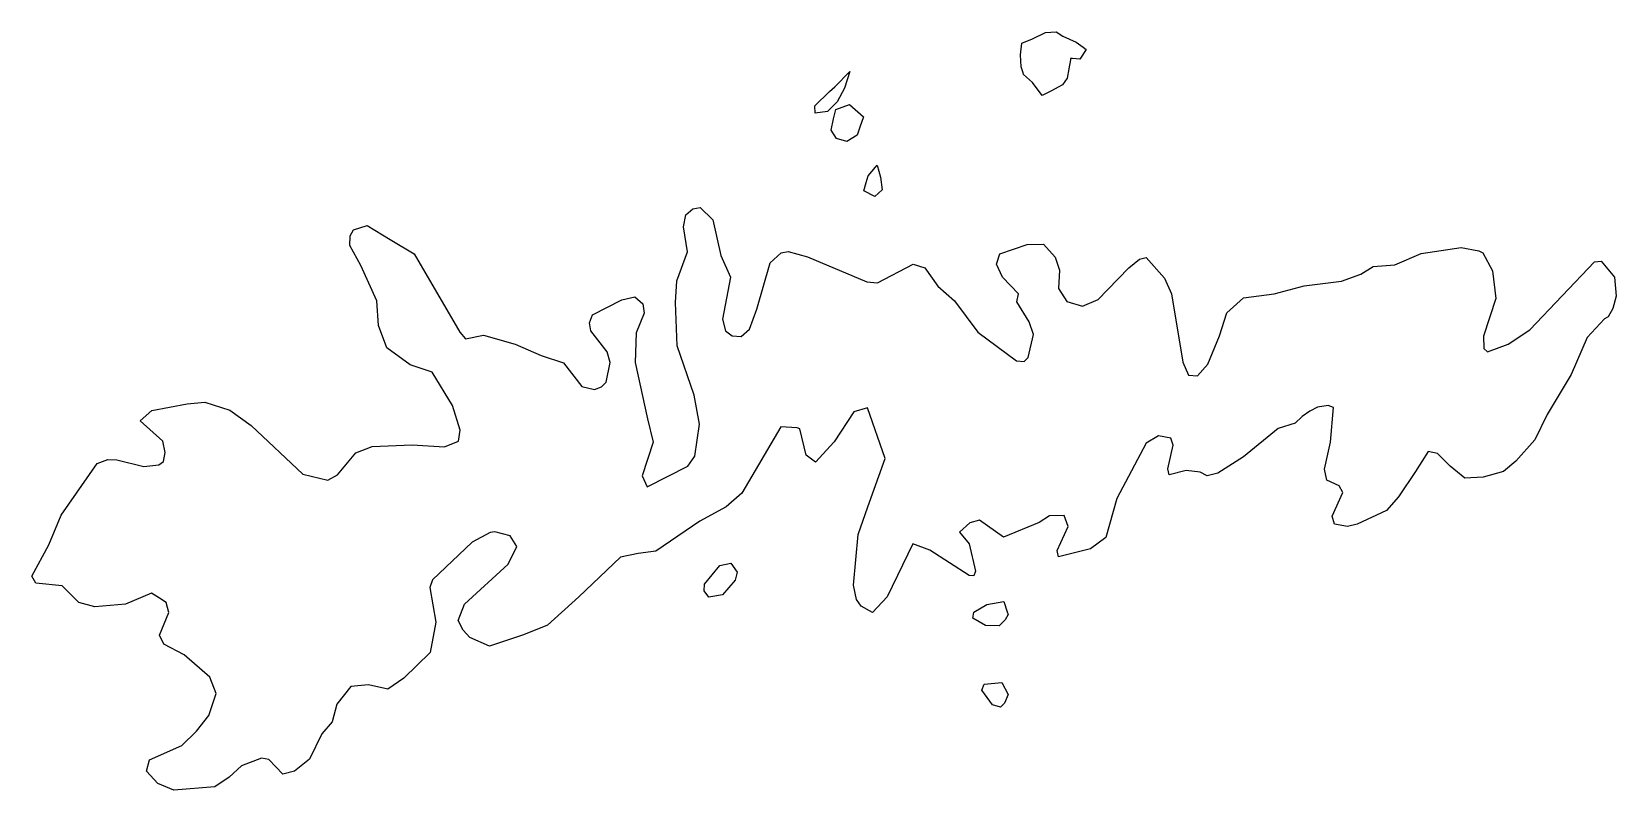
# Model space of a CAD drawing. Extents: x -312 to 667, y -1017 to 963.
# Drawn here: x 44.12 to 78.07, y -1007.84 to -991.59 of the extents above; entities that cross this region are included whole.
import ezdxf

# ---------------------------------------------------------------- set-up
doc = ezdxf.new("R2010")
doc.units = 0
doc.header["$MEASUREMENT"] = 0
doc.layers.add('LINEAS_DE_MAPA', color=7, linetype='CONTINUOUS')

msp = doc.modelspace()

# ---------------------------------------------------------------- linework, layer by layer
at = {"layer": 'LINEAS_DE_MAPA', "color": 7}
for points in [[(66.423, -992.169), (66.381, -992.165), (66.375, -992.192), (66.339, -992.385), (66.304, -992.588), (66.21, -992.731), (65.954, -992.868), (65.768, -992.958), (65.562, -992.678), (65.373, -992.507), (65.361, -992.475), (65.319, -992.348), (65.309, -992.089), (65.336, -991.835), (65.563, -991.743), (65.842, -991.607), (66.073, -991.593), (66.216, -991.687), (66.502, -991.817), (66.651, -991.927), (66.717, -991.977), (66.577, -992.179), (66.423, -992.169)], [(66.423, -992.169), (66.381, -992.165), (66.375, -992.192), (66.339, -992.385), (66.304, -992.588), (66.21, -992.731), (65.954, -992.868), (65.768, -992.958), (65.562, -992.678), (65.373, -992.507), (65.361, -992.475), (65.319, -992.348), (65.309, -992.089), (65.336, -991.835), (65.563, -991.743), (65.842, -991.607), (66.073, -991.593), (66.216, -991.687), (66.502, -991.817), (66.651, -991.927), (66.717, -991.977), (66.577, -992.179), (66.423, -992.169)], [(61.651, -992.446), (61.538, -992.799), (61.377, -993.098), (61.171, -993.299), (60.904, -993.334), (60.901, -993.179), (61.217, -992.876), (61.327, -992.776), (61.651, -992.446)], [(61.651, -992.446), (61.538, -992.799), (61.377, -993.098), (61.171, -993.299), (60.904, -993.334), (60.901, -993.179), (61.217, -992.876), (61.327, -992.776), (61.651, -992.446)], [(61.642, -993.15), (61.946, -993.419), (61.862, -993.64), (61.805, -993.81), (61.584, -993.943), (61.365, -993.881), (61.253, -993.702), (61.301, -993.456), (61.35, -993.258), (61.642, -993.15)], [(61.642, -993.15), (61.946, -993.419), (61.862, -993.64), (61.805, -993.81), (61.584, -993.943), (61.365, -993.881), (61.253, -993.702), (61.301, -993.456), (61.35, -993.258), (61.642, -993.15)], [(62.234, -994.449), (62.306, -994.705), (62.343, -994.979), (62.186, -995.124), (61.951, -994.999), (62.003, -994.823), (62.045, -994.681), (62.199, -994.492), (62.234, -994.449)], [(62.234, -994.449), (62.306, -994.705), (62.343, -994.979), (62.186, -995.124), (61.951, -994.999), (62.003, -994.823), (62.045, -994.681), (62.199, -994.492), (62.234, -994.449)], [(46.855, -1003.726), (46.684, -1003.617), (46.128, -1003.855), (45.469, -1003.911), (45.129, -1003.82), (44.77, -1003.462), (44.207, -1003.404), (44.119, -1003.251), (44.484, -1002.582), (44.749, -1001.944), (45.524, -1000.844), (45.748, -1000.756), (45.944, -1000.765), (46.524, -1000.907), (46.846, -1000.872), (46.942, -1000.801), (46.981, -1000.603), (46.932, -1000.365), (46.445, -999.925), (46.693, -999.709), (47.448, -999.565), (47.826, -999.53), (48.364, -999.7), (48.821, -1000.027), (49.926, -1001.072), (50.462, -1001.2), (50.671, -1001.083), (51.067, -1000.611), (51.415, -1000.477), (52.271, -1000.443), (52.961, -1000.484), (53.266, -1000.365), (53.303, -1000.125), (53.135, -999.595), (52.698, -998.887), (52.231, -998.729), (51.731, -998.36), (51.551, -997.888), (51.511, -997.354), (51.17, -996.602), (50.936, -996.171), (50.945, -995.962), (51.013, -995.833), (51.305, -995.743), (51.803, -996.041), (52.316, -996.353), (53.296, -998.03), (53.412, -998.168), (53.803, -998.09), (54.481, -998.285), (55.035, -998.525), (55.515, -998.684), (55.907, -999.195), (56.176, -999.259), (56.329, -999.201), (56.425, -999.1), (56.513, -998.676), (56.452, -998.452), (56.103, -997.996), (56.072, -997.829), (56.137, -997.658), (56.762, -997.335), (57.04, -997.272), (57.213, -997.423), (57.245, -997.619), (57.074, -998.044), (57.047, -998.679), (57.313, -999.881), (57.437, -1000.383), (57.203, -1001.106), (57.306, -1001.343), (58.18, -1000.901), (58.33, -1000.687), (58.426, -999.996), (58.313, -999.38), (57.95, -998.32), (57.914, -997.393), (57.945, -996.928), (58.169, -996.305), (58.087, -995.772), (58.137, -995.518), (58.287, -995.389), (58.441, -995.357), (58.714, -995.619), (58.887, -996.387), (59.095, -996.847), (58.92, -997.75), (58.982, -998.001), (59.125, -998.11), (59.322, -998.119), (59.501, -997.961), (59.659, -997.537), (59.944, -996.546), (60.177, -996.33), (60.331, -996.299), (60.741, -996.415), (62.017, -996.948), (62.243, -996.971), (63.005, -996.575), (63.26, -996.652), (63.536, -997.04), (63.895, -997.354), (64.389, -998.031), (65.218, -998.644), (65.387, -998.654), (65.469, -998.568), (65.583, -998.075), (65.492, -997.809), (65.229, -997.38), (65.267, -997.21), (64.921, -996.852), (64.789, -996.575), (64.867, -996.348), (65.452, -996.152), (65.803, -996.143), (66.048, -996.419), (66.139, -996.698), (66.121, -997.091), (66.296, -997.368), (66.636, -997.473), (66.969, -997.325), (67.174, -997.123), (67.626, -996.648), (67.859, -996.461), (68, -996.43), (68.39, -996.869), (68.539, -997.204), (68.786, -998.673), (68.905, -998.952), (69.102, -998.962), (69.321, -998.716), (69.572, -998.106), (69.728, -997.611), (70.086, -997.293), (70.742, -997.207), (71.385, -997.039), (72.183, -996.935), (72.6, -996.784), (72.863, -996.623), (73.325, -996.584), (73.895, -996.345), (74.748, -996.213), (75.129, -996.288), (75.214, -996.328), (75.421, -996.717), (75.491, -997.305), (75.231, -998.112), (75.238, -998.379), (75.31, -998.447), (75.755, -998.283), (76.224, -997.975), (77.605, -996.522), (77.746, -996.506), (78.035, -996.849), (78.073, -997.257), (77.997, -997.524), (77.902, -997.696), (77.819, -997.74), (77.45, -998.143), (77.106, -998.938), (76.594, -999.794), (76.326, -1000.335), (75.917, -1000.794), (75.655, -1001.012), (75.224, -1001.135), (74.83, -1001.158), (74.515, -1000.898), (74.242, -1000.624), (74.044, -1000.586), (73.774, -1001.015), (73.408, -1001.558), (73.149, -1001.845), (72.524, -1002.142), (72.315, -1002.188), (72.032, -1002.139), (71.986, -1001.971), (72.211, -1001.46), (72.138, -1001.321), (71.868, -1001.201), (71.82, -1000.964), (71.946, -1000.384), (72.011, -999.638), (71.898, -999.597), (71.674, -999.632), (71.507, -999.72), (71.342, -999.836), (71.191, -999.979), (70.828, -1000.088), (70.086, -1000.695), (69.533, -1001.047), (69.309, -1001.107), (69.153, -1001.026), (68.857, -1000.991), (68.495, -1001.084), (68.463, -1000.958), (68.577, -1000.449), (68.531, -1000.296), (68.262, -1000.246), (68, -1000.406), (67.369, -1001.589), (67.137, -1002.423), (66.806, -1002.67), (66.121, -1002.841), (66.089, -1002.702), (66.331, -1002.189), (66.24, -1001.952), (65.931, -1001.959), (65.71, -1002.105), (64.945, -1002.419), (64.431, -1002.051), (64.221, -1002.112), (64.002, -1002.314), (64.204, -1002.563), (64.345, -1003.149), (64.305, -1003.249), (64.207, -1003.238), (63.364, -1002.694), (62.996, -1002.561), (62.448, -1003.699), (62.133, -1004.03), (61.891, -1003.895), (61.789, -1003.757), (61.726, -1003.449), (61.826, -1002.364), (62.036, -1001.769), (62.404, -1000.734), (62.027, -999.646), (61.735, -999.737), (61.314, -1000.38), (60.917, -1000.81), (60.716, -1000.66), (60.577, -1000.101), (60.52, -1000.074), (60.169, -1000.055), (59.332, -1001.479), (59.002, -1001.768), (58.434, -1002.076), (57.494, -1002.716), (57.116, -1002.767), (56.738, -1002.846), (55.846, -1003.695), (55.171, -1004.301), (54.656, -1004.51), (53.931, -1004.751), (53.505, -1004.564), (53.361, -1004.413), (53.259, -1004.205), (53.39, -1003.85), (54.325, -1002.999), (54.513, -1002.615), (54.368, -1002.393), (54.043, -1002.302), (53.945, -1002.319), (53.556, -1002.524), (52.704, -1003.33), (52.652, -1003.5), (52.782, -1004.242), (52.656, -1004.892), (52.093, -1005.438), (51.747, -1005.672), (51.338, -1005.582), (50.959, -1005.619), (50.659, -1005.992), (50.556, -1006.374), (50.337, -1006.632), (50.068, -1007.171), (49.751, -1007.432), (49.5, -1007.494), (49.198, -1007.178), (49.041, -1007.152), (48.611, -1007.317), (48.349, -1007.562), (48.044, -1007.764), (47.161, -1007.84), (46.82, -1007.692), (46.576, -1007.431), (46.64, -1007.19), (47.335, -1006.879), (47.652, -1006.577), (47.911, -1006.235), (48.069, -1005.767), (47.933, -1005.419), (47.389, -1004.939), (46.948, -1004.708), (46.859, -1004.514), (47.059, -1004.03), (46.998, -1003.821), (46.855, -1003.726)], [(46.855, -1003.726), (46.684, -1003.617), (46.128, -1003.855), (45.469, -1003.911), (45.129, -1003.82), (44.77, -1003.462), (44.207, -1003.404), (44.119, -1003.251), (44.484, -1002.582), (44.749, -1001.944), (45.524, -1000.844), (45.748, -1000.756), (45.944, -1000.765), (46.524, -1000.907), (46.846, -1000.872), (46.942, -1000.801), (46.981, -1000.603), (46.932, -1000.365), (46.445, -999.925), (46.693, -999.709), (47.448, -999.565), (47.826, -999.53), (48.364, -999.7), (48.821, -1000.027), (49.926, -1001.072), (50.462, -1001.2), (50.671, -1001.083), (51.067, -1000.611), (51.415, -1000.477), (52.271, -1000.443), (52.961, -1000.484), (53.266, -1000.365), (53.303, -1000.125), (53.135, -999.595), (52.698, -998.887), (52.231, -998.729), (51.731, -998.36), (51.551, -997.888), (51.511, -997.354), (51.17, -996.602), (50.936, -996.171), (50.945, -995.962), (51.013, -995.833), (51.305, -995.743), (51.803, -996.041), (52.316, -996.353), (53.296, -998.03), (53.412, -998.168), (53.803, -998.09), (54.481, -998.285), (55.035, -998.525), (55.515, -998.684), (55.907, -999.195), (56.176, -999.259), (56.329, -999.201), (56.425, -999.1), (56.513, -998.676), (56.452, -998.452), (56.103, -997.996), (56.072, -997.829), (56.137, -997.658), (56.762, -997.335), (57.04, -997.272), (57.213, -997.423), (57.245, -997.619), (57.074, -998.044), (57.047, -998.679), (57.313, -999.881), (57.437, -1000.383), (57.203, -1001.106), (57.306, -1001.343), (58.18, -1000.901), (58.33, -1000.687), (58.426, -999.996), (58.313, -999.38), (57.95, -998.32), (57.914, -997.393), (57.945, -996.928), (58.169, -996.305), (58.087, -995.772), (58.137, -995.518), (58.287, -995.389), (58.441, -995.357), (58.714, -995.619), (58.887, -996.387), (59.095, -996.847), (58.92, -997.75), (58.982, -998.001), (59.125, -998.11), (59.322, -998.119), (59.501, -997.961), (59.659, -997.537), (59.944, -996.546), (60.177, -996.33), (60.331, -996.299), (60.741, -996.415), (62.017, -996.948), (62.243, -996.971), (63.005, -996.575), (63.26, -996.652), (63.536, -997.04), (63.895, -997.354), (64.389, -998.031), (65.218, -998.644), (65.387, -998.654), (65.469, -998.568), (65.583, -998.075), (65.492, -997.809), (65.229, -997.38), (65.267, -997.21), (64.921, -996.852), (64.789, -996.575), (64.867, -996.348), (65.452, -996.152), (65.803, -996.143), (66.048, -996.419), (66.139, -996.698), (66.121, -997.091), (66.296, -997.368), (66.636, -997.473), (66.969, -997.325), (67.174, -997.123), (67.626, -996.648), (67.859, -996.461), (68, -996.43), (68.39, -996.869), (68.539, -997.204), (68.786, -998.673), (68.905, -998.952), (69.102, -998.962), (69.321, -998.716), (69.572, -998.106), (69.728, -997.611), (70.086, -997.293), (70.742, -997.207), (71.385, -997.039), (72.183, -996.935), (72.6, -996.784), (72.863, -996.623), (73.325, -996.584), (73.895, -996.345), (74.748, -996.213), (75.129, -996.288), (75.214, -996.328), (75.421, -996.717), (75.491, -997.305), (75.231, -998.112), (75.238, -998.379), (75.31, -998.447), (75.755, -998.283), (76.224, -997.975), (77.605, -996.522), (77.746, -996.506), (78.035, -996.849), (78.073, -997.257), (77.997, -997.524), (77.902, -997.696), (77.819, -997.74), (77.45, -998.143), (77.106, -998.938), (76.594, -999.794), (76.326, -1000.335), (75.917, -1000.794), (75.655, -1001.012), (75.224, -1001.135), (74.83, -1001.158), (74.515, -1000.898), (74.242, -1000.624), (74.044, -1000.586), (73.774, -1001.015), (73.408, -1001.558), (73.149, -1001.845), (72.524, -1002.142), (72.315, -1002.188), (72.032, -1002.139), (71.986, -1001.971), (72.211, -1001.46), (72.138, -1001.321), (71.868, -1001.201), (71.82, -1000.964), (71.946, -1000.384), (72.011, -999.638), (71.898, -999.597), (71.674, -999.632), (71.507, -999.72), (71.342, -999.836), (71.191, -999.979), (70.828, -1000.088), (70.086, -1000.695), (69.533, -1001.047), (69.309, -1001.107), (69.153, -1001.026), (68.857, -1000.991), (68.495, -1001.084), (68.463, -1000.958), (68.577, -1000.449), (68.531, -1000.296), (68.262, -1000.246), (68, -1000.406), (67.369, -1001.589), (67.137, -1002.423), (66.806, -1002.67), (66.121, -1002.841), (66.089, -1002.702), (66.331, -1002.189), (66.24, -1001.952), (65.931, -1001.959), (65.71, -1002.105), (64.945, -1002.419), (64.431, -1002.051), (64.221, -1002.112), (64.002, -1002.314), (64.204, -1002.563), (64.345, -1003.149), (64.305, -1003.249), (64.207, -1003.238), (63.364, -1002.694), (62.996, -1002.561), (62.448, -1003.699), (62.133, -1004.03), (61.891, -1003.895), (61.789, -1003.757), (61.726, -1003.449), (61.826, -1002.364), (62.036, -1001.769), (62.404, -1000.734), (62.027, -999.646), (61.735, -999.737), (61.314, -1000.38), (60.917, -1000.81), (60.716, -1000.66), (60.577, -1000.101), (60.52, -1000.074), (60.169, -1000.055), (59.332, -1001.479), (59.002, -1001.768), (58.434, -1002.076), (57.494, -1002.716), (57.116, -1002.767), (56.738, -1002.846), (55.846, -1003.695), (55.171, -1004.301), (54.656, -1004.51), (53.931, -1004.751), (53.505, -1004.564), (53.361, -1004.413), (53.259, -1004.205), (53.39, -1003.85), (54.325, -1002.999), (54.513, -1002.615), (54.368, -1002.393), (54.043, -1002.302), (53.945, -1002.319), (53.556, -1002.524), (52.704, -1003.33), (52.652, -1003.5), (52.782, -1004.242), (52.656, -1004.892), (52.093, -1005.438), (51.747, -1005.672), (51.338, -1005.582), (50.959, -1005.619), (50.659, -1005.992), (50.556, -1006.374), (50.337, -1006.632), (50.068, -1007.171), (49.751, -1007.432), (49.5, -1007.494), (49.198, -1007.178), (49.041, -1007.152), (48.611, -1007.317), (48.349, -1007.562), (48.044, -1007.764), (47.161, -1007.84), (46.82, -1007.692), (46.576, -1007.431), (46.64, -1007.19), (47.335, -1006.879), (47.652, -1006.577), (47.911, -1006.235), (48.069, -1005.767), (47.933, -1005.419), (47.389, -1004.939), (46.948, -1004.708), (46.859, -1004.514), (47.059, -1004.03), (46.998, -1003.821), (46.855, -1003.726)], [(58.627, -1003.703), (58.525, -1003.565), (58.536, -1003.424), (58.863, -1003.023), (59.101, -1002.975), (59.233, -1003.169), (59.194, -1003.338), (58.921, -1003.654), (58.627, -1003.703)], [(58.627, -1003.703), (58.525, -1003.565), (58.536, -1003.424), (58.863, -1003.023), (59.101, -1002.975), (59.233, -1003.169), (59.194, -1003.338), (58.921, -1003.654), (58.627, -1003.703)], [(64.874, -1004.295), (64.851, -1004.32), (64.556, -1004.312), (64.285, -1004.15), (64.31, -1004.022), (64.587, -1003.861), (64.951, -1003.797), (65.024, -1004.02), (65.041, -1004.076), (64.975, -1004.19), (64.874, -1004.295)], [(64.874, -1004.295), (64.851, -1004.32), (64.556, -1004.312), (64.285, -1004.15), (64.31, -1004.022), (64.587, -1003.861), (64.951, -1003.797), (65.024, -1004.02), (65.041, -1004.076), (64.975, -1004.19), (64.874, -1004.295)], [(64.88, -1006.063), (64.71, -1006.01), (64.476, -1005.693), (64.531, -1005.565), (64.909, -1005.528), (65.042, -1005.791), (64.962, -1005.976), (64.88, -1006.063)], [(64.88, -1006.063), (64.71, -1006.01), (64.476, -1005.693), (64.531, -1005.565), (64.909, -1005.528), (65.042, -1005.791), (64.962, -1005.976), (64.88, -1006.063)]]:
    msp.add_lwpolyline(points, dxfattribs=at)

doc.saveas('drawing.dxf')
